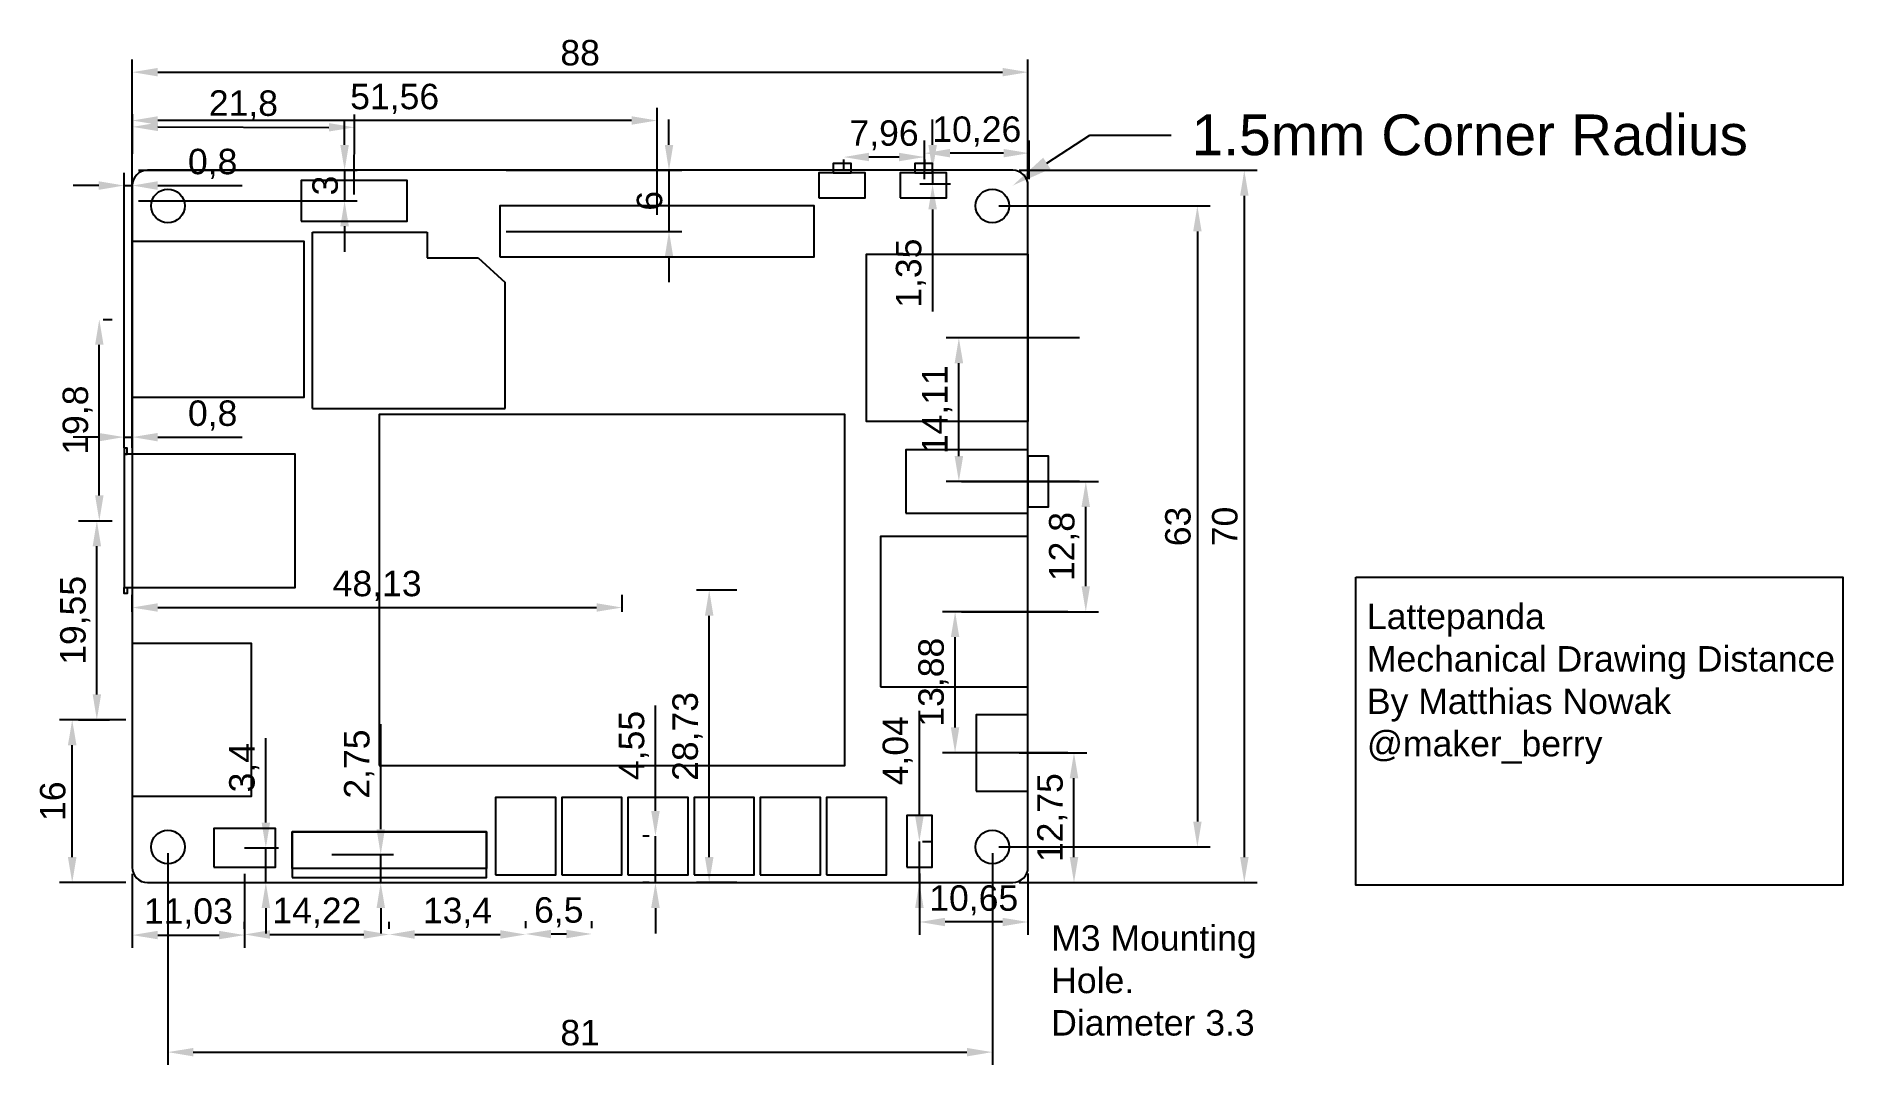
# Model space of a CAD drawing. Header units: millimetres. Extents: x -9 to 168, y -18 to 83.
import ezdxf
from ezdxf import colors
from ezdxf.entities.mleader import LeaderData, LeaderLine
from ezdxf.math import Vec2, Vec3

# ---------------------------------------------------------------- set-up
doc = ezdxf.new("R2010")
doc.units = ezdxf.units.MM
doc.styles.get("Standard").update_dxf_attribs({"font": 'arial.ttf'})
doc.dimstyles.new('ISO-25', dxfattribs={"dimtxt": 2.5, "dimasz": 2.5, "dimexe": 1.25, "dimexo": 0.625, "dimtad": 1, "dimtxsty": 'Standard', "dimcen": 2.5, "dimadec": 0, "dimazin": 0, "dimtfac": 1, "dimtmove": 0, "dimatfit": 3, "dimfxl": 1, "dimarcsym": 0})

# ---------------------------------------------------------------- blocks, each defined once
blk = doc.blocks.new('*D2')
at = {"color": 0, "lineweight": -2, "transparency": 16777216}
for p, q in [((0, 69.12), (0, 80.89)), ((88, 69.12), (88, 80.89)), ((2.5, 79.64), (85.5, 79.64))]:
    blk.add_line(p, q, dxfattribs=at)
at = {"color": 0, "transparency": 16777216}
for points in [[(2.5, 80.06), (2.5, 79.23), (0, 79.64)], [(85.5, 80.06), (85.5, 79.23), (88, 79.64)]]:
    blk.add_solid(points, dxfattribs=at)
at = {"layer": 'Defpoints', "color": 0, "transparency": 16777216}
for p in [(88, 79.64), (0, 68.5), (88, 68.5)]:
    blk.add_point(p, dxfattribs=at)
at = {"color": 0, "transparency": 16777216, "insert": (44, 81.54), "char_height": 2.5, "attachment_point": 5}
blk.add_mtext('88', dxfattribs=at)
blk = doc.blocks.new('*D32')
at = {"color": 0, "lineweight": -2, "transparency": 16777216}
for p, q in [((3.5, 2.88), (3.5, -17.91)), ((84.5, 2.88), (84.5, -17.91)), ((6, -16.66), (82, -16.66))]:
    blk.add_line(p, q, dxfattribs=at)
at = {"color": 0, "transparency": 16777216}
for points in [[(6, -16.25), (6, -17.08), (3.5, -16.66)], [(82, -16.25), (82, -17.08), (84.5, -16.66)]]:
    blk.add_solid(points, dxfattribs=at)
at = {"layer": 'Defpoints', "color": 0, "transparency": 16777216}
for p in [(3.5, 3.5), (84.5, 3.5), (84.5, -16.66)]:
    blk.add_point(p, dxfattribs=at)
at = {"color": 0, "transparency": 16777216, "insert": (44, -14.76), "char_height": 2.5, "attachment_point": 5}
blk.add_mtext('81', dxfattribs=at)
blk = doc.blocks.new('*D33')
at = {"color": 0, "lineweight": -2, "transparency": 16777216}
for p, q in [((87.12, 70), (110.5, 70)), ((109.25, 67.5), (109.25, 2.5)), ((87.12, 0), (110.5, 0))]:
    blk.add_line(p, q, dxfattribs=at)
at = {"color": 0, "transparency": 16777216}
for points in [[(108.84, 67.5), (109.67, 67.5), (109.25, 70)], [(108.84, 2.5), (109.67, 2.5), (109.25, 0)]]:
    blk.add_solid(points, dxfattribs=at)
at = {"layer": 'Defpoints', "color": 0, "transparency": 16777216}
for p in [(86.5, 70), (86.5, 0), (109.25, 0)]:
    blk.add_point(p, dxfattribs=at)
at = {"color": 0, "transparency": 16777216, "insert": (107.35, 35), "char_height": 2.5, "attachment_point": 5, "rotation": 90}
blk.add_mtext('70', dxfattribs=at)
blk = doc.blocks.new('*D34')
at = {"color": 0, "lineweight": -2, "transparency": 16777216}
for p, q in [((85.12, 66.5), (105.89, 66.5)), ((104.64, 64), (104.64, 6)), ((85.12, 3.5), (105.89, 3.5))]:
    blk.add_line(p, q, dxfattribs=at)
at = {"color": 0, "transparency": 16777216}
for points in [[(104.23, 64), (105.06, 64), (104.64, 66.5)], [(104.23, 6), (105.06, 6), (104.64, 3.5)]]:
    blk.add_solid(points, dxfattribs=at)
at = {"layer": 'Defpoints', "color": 0, "transparency": 16777216}
for p in [(84.5, 66.5), (84.5, 3.5), (104.64, 3.5)]:
    blk.add_point(p, dxfattribs=at)
at = {"color": 0, "transparency": 16777216, "insert": (102.74, 35), "char_height": 2.5, "attachment_point": 5, "rotation": 90}
blk.add_mtext('63', dxfattribs=at)
blk = doc.blocks.new('*D35')
at = {"color": 0, "lineweight": -2, "transparency": 16777216}
for p, q in [((0, 0.87), (0, -6.41)), ((11.03, 0.87), (11.03, -6.41)), ((2.5, -5.16), (8.53, -5.16))]:
    blk.add_line(p, q, dxfattribs=at)
at = {"color": 0, "transparency": 16777216}
for points in [[(2.5, -4.74), (2.5, -5.57), (0, -5.16)], [(8.53, -4.74), (8.53, -5.57), (11.03, -5.16)]]:
    blk.add_solid(points, dxfattribs=at)
at = {"layer": 'Defpoints', "color": 0, "transparency": 16777216}
for p in [(0, 1.5), (11.03, 1.5), (11.03, -5.16)]:
    blk.add_point(p, dxfattribs=at)
at = {"color": 0, "transparency": 16777216, "insert": (5.51, -3.03), "char_height": 2.5, "attachment_point": 5}
blk.add_mtext('11,03', dxfattribs=at)
blk = doc.blocks.new('*D36')
at = {"color": 0, "lineweight": -2, "transparency": 16777216}
for p, q in [((11.03, -4.53), (11.03, -3.85)), ((13.53, -5.1), (22.75, -5.1)), ((25.25, -4.53), (25.25, -3.85))]:
    blk.add_line(p, q, dxfattribs=at)
at = {"color": 0, "transparency": 16777216}
for points in [[(13.53, -4.68), (13.53, -5.52), (11.03, -5.1)], [(22.75, -4.68), (22.75, -5.52), (25.25, -5.1)]]:
    blk.add_solid(points, dxfattribs=at)
at = {"layer": 'Defpoints', "color": 0, "transparency": 16777216}
for p in [(11.03, -5.16), (25.25, -5.1), (25.25, -5.16)]:
    blk.add_point(p, dxfattribs=at)
at = {"color": 0, "transparency": 16777216, "insert": (18.14, -2.97), "char_height": 2.5, "attachment_point": 5}
blk.add_mtext('14,22', dxfattribs=at)
blk = doc.blocks.new('*D37')
at = {"color": 0, "lineweight": -2, "transparency": 16777216}
for p, q in [((25.25, -4.48), (25.25, -3.85)), ((27.75, -5.1), (36.15, -5.1)), ((38.65, -4.48), (38.65, -3.85))]:
    blk.add_line(p, q, dxfattribs=at)
at = {"color": 0, "transparency": 16777216}
for points in [[(27.75, -4.68), (27.75, -5.52), (25.25, -5.1)], [(36.15, -4.68), (36.15, -5.52), (38.65, -5.1)]]:
    blk.add_solid(points, dxfattribs=at)
at = {"layer": 'Defpoints', "color": 0, "transparency": 16777216}
for p in [(25.25, -5.1), (38.65, -5.1), (38.65, -5.1)]:
    blk.add_point(p, dxfattribs=at)
at = {"color": 0, "transparency": 16777216, "insert": (31.95, -2.97), "char_height": 2.5, "attachment_point": 5}
blk.add_mtext('13,4', dxfattribs=at)
blk = doc.blocks.new('*D38')
at = {"color": 0, "lineweight": -2, "transparency": 16777216}
for p, q in [((38.65, -4.48), (38.65, -3.8)), ((41.15, -5.05), (42.65, -5.05)), ((45.15, -4.48), (45.15, -3.8))]:
    blk.add_line(p, q, dxfattribs=at)
at = {"color": 0, "transparency": 16777216}
for points in [[(41.15, -4.64), (41.15, -5.47), (38.65, -5.05)], [(42.65, -4.64), (42.65, -5.47), (45.15, -5.05)]]:
    blk.add_solid(points, dxfattribs=at)
at = {"layer": 'Defpoints', "color": 0, "transparency": 16777216}
for p in [(38.65, -5.1), (45.15, -5.05), (45.15, -5.1)]:
    blk.add_point(p, dxfattribs=at)
at = {"color": 0, "transparency": 16777216, "insert": (41.9, -2.92), "char_height": 2.5, "attachment_point": 5}
blk.add_mtext('6,5', dxfattribs=at)
blk = doc.blocks.new('*D39')
at = {"color": 0, "lineweight": -2, "transparency": 16777216}
for p, q in [((77.35, 0.88), (77.35, -5.12)), ((88, 0.88), (88, -5.12)), ((85.5, -3.87), (79.85, -3.87))]:
    blk.add_line(p, q, dxfattribs=at)
at = {"color": 0, "transparency": 16777216}
for points in [[(79.85, -3.46), (79.85, -4.29), (77.35, -3.87)], [(85.5, -3.46), (85.5, -4.29), (88, -3.87)]]:
    blk.add_solid(points, dxfattribs=at)
at = {"layer": 'Defpoints', "color": 0, "transparency": 16777216}
for p in [(77.35, 1.5), (88, 1.5), (77.35, -3.87)]:
    blk.add_point(p, dxfattribs=at)
at = {"color": 0, "transparency": 16777216, "insert": (82.67, -1.75), "char_height": 2.5, "attachment_point": 5}
blk.add_mtext('10,65', dxfattribs=at)
blk = doc.blocks.new('*D40')
at = {"color": 0, "lineweight": -2, "transparency": 16777216}
for p, q in [((-0.62, 16), (-7.15, 16)), ((-5.9, 2.5), (-5.9, 13.5)), ((-0.62, 0), (-7.15, 0))]:
    blk.add_line(p, q, dxfattribs=at)
at = {"color": 0, "transparency": 16777216}
for points in [[(-6.32, 13.5), (-5.48, 13.5), (-5.9, 16)], [(-6.32, 2.5), (-5.48, 2.5), (-5.9, 0)]]:
    blk.add_solid(points, dxfattribs=at)
at = {"layer": 'Defpoints', "color": 0, "transparency": 16777216}
for p in [(-5.9, 16), (0, 16), (0, 0)]:
    blk.add_point(p, dxfattribs=at)
at = {"color": 0, "transparency": 16777216, "insert": (-7.8, 8), "char_height": 2.5, "attachment_point": 5, "rotation": 90}
blk.add_mtext('16', dxfattribs=at)
blk = doc.blocks.new('*D41')
at = {"color": 0, "lineweight": -2, "transparency": 16777216}
for p, q in [((-5.28, 35.55), (-2.23, 35.55)), ((-3.48, 18.5), (-3.48, 33.05)), ((-5.28, 16), (-2.23, 16))]:
    blk.add_line(p, q, dxfattribs=at)
at = {"color": 0, "transparency": 16777216}
for points in [[(-3.89, 33.05), (-3.06, 33.05), (-3.48, 35.55)], [(-3.89, 18.5), (-3.06, 18.5), (-3.48, 16)]]:
    blk.add_solid(points, dxfattribs=at)
at = {"layer": 'Defpoints', "color": 0, "transparency": 16777216}
for p in [(-5.9, 35.55), (-3.48, 35.55), (-5.9, 16)]:
    blk.add_point(p, dxfattribs=at)
at = {"color": 0, "transparency": 16777216, "insert": (-5.6, 25.77), "char_height": 2.5, "attachment_point": 5, "rotation": 90}
blk.add_mtext('19,55', dxfattribs=at)
blk = doc.blocks.new('*D42')
at = {"color": 0, "lineweight": -2, "transparency": 16777216}
for p, q in [((-2.85, 55.35), (-1.99, 55.35)), ((-3.24, 38.05), (-3.24, 52.85)), ((-2.85, 35.55), (-1.99, 35.55))]:
    blk.add_line(p, q, dxfattribs=at)
at = {"color": 0, "transparency": 16777216}
for points in [[(-3.65, 52.85), (-2.82, 52.85), (-3.24, 55.35)], [(-3.65, 38.05), (-2.82, 38.05), (-3.24, 35.55)]]:
    blk.add_solid(points, dxfattribs=at)
at = {"layer": 'Defpoints', "color": 0, "transparency": 16777216}
for p in [(-3.48, 55.35), (-3.24, 55.35), (-3.48, 35.55)]:
    blk.add_point(p, dxfattribs=at)
at = {"color": 0, "transparency": 16777216, "insert": (-5.36, 45.45), "char_height": 2.5, "attachment_point": 5, "rotation": 90}
blk.add_mtext('19,8', dxfattribs=at)
blk = doc.blocks.new('*D43')
at = {"color": 0, "lineweight": -2, "transparency": 16777216}
for p, q in [((20.86, 72.5), (20.86, 75)), ((0.62, 70), (22.11, 70)), ((20.86, 70), (20.86, 67)), ((0.62, 67), (22.11, 67)), ((20.86, 64.5), (20.86, 62))]:
    blk.add_line(p, q, dxfattribs=at)
at = {"color": 0, "transparency": 16777216}
for points in [[(20.44, 72.5), (21.28, 72.5), (20.86, 70)], [(20.44, 64.5), (21.28, 64.5), (20.86, 67)]]:
    blk.add_solid(points, dxfattribs=at)
at = {"layer": 'Defpoints', "color": 0, "transparency": 16777216}
for p in [(0, 70), (0, 67), (20.86, 67)]:
    blk.add_point(p, dxfattribs=at)
at = {"color": 0, "transparency": 16777216, "insert": (18.96, 68.5), "char_height": 2.5, "attachment_point": 5, "rotation": 90}
blk.add_mtext('3', dxfattribs=at)
blk = doc.blocks.new('*D44')
at = {"color": 0, "lineweight": -2, "transparency": 16777216}
for p, q in [((-0.8, 42.73), (-0.8, 69.75)), ((0, 42.73), (0, 69.75)), ((-3.3, 68.5), (-5.8, 68.5)), ((-0.8, 68.5), (0, 68.5)), ((2.5, 68.5), (10.81, 68.5))]:
    blk.add_line(p, q, dxfattribs=at)
at = {"color": 0, "transparency": 16777216}
for points in [[(-3.3, 68.92), (-3.3, 68.08), (-0.8, 68.5)], [(2.5, 68.92), (2.5, 68.08), (0, 68.5)]]:
    blk.add_solid(points, dxfattribs=at)
at = {"layer": 'Defpoints', "color": 0, "transparency": 16777216}
for p in [(0, 68.5), (-0.8, 42.1), (0, 42.1)]:
    blk.add_point(p, dxfattribs=at)
at = {"color": 0, "transparency": 16777216, "insert": (7.9, 70.63), "char_height": 2.5, "attachment_point": 5}
blk.add_mtext('0,8', dxfattribs=at)
blk = doc.blocks.new('*D45')
at = {"color": 0, "lineweight": -2, "transparency": 16777216}
for p, q in [((-0.8, 42.73), (-0.8, 45.03)), ((0, 42.73), (0, 45.03)), ((-3.3, 43.78), (-5.8, 43.78)), ((-0.8, 43.78), (0, 43.78)), ((2.5, 43.78), (10.81, 43.78))]:
    blk.add_line(p, q, dxfattribs=at)
at = {"color": 0, "transparency": 16777216}
for points in [[(-3.3, 44.19), (-3.3, 43.36), (-0.8, 43.78)], [(2.5, 44.19), (2.5, 43.36), (0, 43.78)]]:
    blk.add_solid(points, dxfattribs=at)
at = {"layer": 'Defpoints', "color": 0, "transparency": 16777216}
for p in [(0, 43.78), (-0.8, 42.1), (0, 42.1)]:
    blk.add_point(p, dxfattribs=at)
at = {"color": 0, "transparency": 16777216, "insert": (7.9, 45.9), "char_height": 2.5, "attachment_point": 5}
blk.add_mtext('0,8', dxfattribs=at)
blk = doc.blocks.new('*D46')
at = {"color": 0, "lineweight": -2, "transparency": 16777216}
for p, q in [((52.73, 72.5), (52.73, 75)), ((36.74, 70), (53.98, 70)), ((52.73, 70), (52.73, 64)), ((36.74, 64), (53.98, 64)), ((52.73, 61.5), (52.73, 59))]:
    blk.add_line(p, q, dxfattribs=at)
at = {"color": 0, "transparency": 16777216}
for points in [[(52.32, 72.5), (53.15, 72.5), (52.73, 70)], [(52.32, 61.5), (53.15, 61.5), (52.73, 64)]]:
    blk.add_solid(points, dxfattribs=at)
at = {"layer": 'Defpoints', "color": 0, "transparency": 16777216}
for p in [(36.12, 70), (36.12, 64), (52.73, 64)]:
    blk.add_point(p, dxfattribs=at)
at = {"color": 0, "transparency": 16777216, "insert": (50.83, 67), "char_height": 2.5, "attachment_point": 5, "rotation": 90}
blk.add_mtext('6', dxfattribs=at)
blk = doc.blocks.new('*D47')
at = {"color": 0, "lineweight": -2, "transparency": 16777216}
for p, q in [((0, 67.67), (0.02, 75.52)), ((21.8, 67.63), (21.82, 75.47)), ((2.52, 74.26), (19.32, 74.22))]:
    blk.add_line(p, q, dxfattribs=at)
at = {"color": 0, "transparency": 16777216}
for points in [[(2.52, 74.68), (2.52, 73.85), (0.02, 74.27)], [(19.32, 74.64), (19.32, 73.81), (21.82, 74.22)]]:
    blk.add_solid(points, dxfattribs=at)
at = {"layer": 'Defpoints', "color": 0, "transparency": 16777216}
for p in [(21.82, 74.22), (0, 67.05), (21.8, 67)]:
    blk.add_point(p, dxfattribs=at)
at = {"color": 0, "transparency": 16777216, "insert": (10.92, 76.37), "char_height": 2.5, "attachment_point": 5, "rotation": 359.872}
blk.add_mtext('21,8', dxfattribs=at)
blk = doc.blocks.new('*D48')
at = {"color": 0, "lineweight": -2, "transparency": 16777216}
for p, q in [((0, 65.62), (0, 76.14)), ((49.06, 74.89), (2.5, 74.89)), ((51.56, 65.62), (51.56, 76.14))]:
    blk.add_line(p, q, dxfattribs=at)
at = {"color": 0, "transparency": 16777216}
for points in [[(2.5, 75.31), (2.5, 74.48), (0, 74.89)], [(49.06, 75.31), (49.06, 74.48), (51.56, 74.89)]]:
    blk.add_solid(points, dxfattribs=at)
at = {"layer": 'Defpoints', "color": 0, "transparency": 16777216}
for p in [(0, 74.89), (0, 65), (51.56, 65)]:
    blk.add_point(p, dxfattribs=at)
at = {"color": 0, "transparency": 16777216, "insert": (25.78, 77.02), "char_height": 2.5, "attachment_point": 5}
blk.add_mtext('51,56', dxfattribs=at)
blk = doc.blocks.new('*D49')
at = {"color": 0, "lineweight": -2, "transparency": 16777216}
for p, q in [((13.12, 5.9), (13.12, 14.19)), ((11.03, 3.4), (14.37, 3.4)), ((13.12, 0), (13.12, 3.4)), ((11.03, 0), (14.37, 0)), ((13.12, -2.5), (13.12, -5))]:
    blk.add_line(p, q, dxfattribs=at)
at = {"color": 0, "transparency": 16777216}
for points in [[(12.71, 5.9), (13.54, 5.9), (13.12, 3.4)], [(12.71, -2.5), (13.54, -2.5), (13.12, 0)]]:
    blk.add_solid(points, dxfattribs=at)
at = {"layer": 'Defpoints', "color": 0, "transparency": 16777216}
for p in [(10.4, 3.4), (13.12, 3.4), (10.4, 0)]:
    blk.add_point(p, dxfattribs=at)
at = {"color": 0, "transparency": 16777216, "insert": (11, 11.29), "char_height": 2.5, "attachment_point": 5, "rotation": 90}
blk.add_mtext('3,4', dxfattribs=at)
blk = doc.blocks.new('*D50')
at = {"color": 0, "lineweight": -2, "transparency": 16777216}
for p, q in [((24.41, 5.25), (24.41, 15.56)), ((19.62, 2.75), (25.66, 2.75)), ((24.41, 0), (24.41, 2.75)), ((19.62, 0), (25.66, 0)), ((24.41, -2.5), (24.41, -5))]:
    blk.add_line(p, q, dxfattribs=at)
at = {"color": 0, "transparency": 16777216}
for points in [[(24, 5.25), (24.83, 5.25), (24.41, 2.75)], [(24, -2.5), (24.83, -2.5), (24.41, 0)]]:
    blk.add_solid(points, dxfattribs=at)
at = {"layer": 'Defpoints', "color": 0, "transparency": 16777216}
for p in [(19, 2.75), (24.41, 2.75), (19, 0)]:
    blk.add_point(p, dxfattribs=at)
at = {"color": 0, "transparency": 16777216, "insert": (22.29, 11.65), "char_height": 2.5, "attachment_point": 5, "rotation": 90}
blk.add_mtext('2,75', dxfattribs=at)
blk = doc.blocks.new('*D51')
at = {"color": 0, "lineweight": -2, "transparency": 16777216}
for p, q in [((51.4, 7.05), (51.4, 17.41)), ((50.77, 4.55), (50.15, 4.55)), ((51.4, 0), (51.4, 4.55)), ((50.77, 0), (50.15, 0)), ((51.4, -2.5), (51.4, -5))]:
    blk.add_line(p, q, dxfattribs=at)
at = {"color": 0, "transparency": 16777216}
for points in [[(50.98, 7.05), (51.82, 7.05), (51.4, 4.55)], [(50.98, -2.5), (51.82, -2.5), (51.4, 0)]]:
    blk.add_solid(points, dxfattribs=at)
at = {"layer": 'Defpoints', "color": 0, "transparency": 16777216}
for p in [(51.4, 4.55), (51.4, 4.55), (51.4, 0)]:
    blk.add_point(p, dxfattribs=at)
at = {"color": 0, "transparency": 16777216, "insert": (49.28, 13.48), "char_height": 2.5, "attachment_point": 5, "rotation": 90}
blk.add_mtext('4,55', dxfattribs=at)
blk = doc.blocks.new('*D52')
at = {"color": 0, "lineweight": -2, "transparency": 16777216}
for p, q in [((77.33, 6.54), (77.33, 16.87)), ((77.33, 0), (77.33, 4.04)), ((77.62, 4.04), (78.58, 4.04)), ((77.62, 0), (78.58, 0)), ((77.33, -2.5), (77.33, -5))]:
    blk.add_line(p, q, dxfattribs=at)
at = {"color": 0, "transparency": 16777216}
for points in [[(76.91, 6.54), (77.75, 6.54), (77.33, 4.04)], [(76.91, -2.5), (77.75, -2.5), (77.33, 0)]]:
    blk.add_solid(points, dxfattribs=at)
at = {"layer": 'Defpoints', "color": 0, "transparency": 16777216}
for p in [(77, 4.04), (77.33, 4.04), (77, 0)]:
    blk.add_point(p, dxfattribs=at)
at = {"color": 0, "transparency": 16777216, "insert": (75.2, 12.96), "char_height": 2.5, "attachment_point": 5, "rotation": 90}
blk.add_mtext('4,04', dxfattribs=at)
blk = doc.blocks.new('*D53')
at = {"color": 0, "lineweight": -2, "transparency": 16777216}
for p, q in [((87.12, 12.75), (93.77, 12.75)), ((92.52, 2.5), (92.52, 10.25)), ((87.12, 0), (93.77, 0))]:
    blk.add_line(p, q, dxfattribs=at)
at = {"color": 0, "transparency": 16777216}
for points in [[(92.1, 10.25), (92.94, 10.25), (92.52, 12.75)], [(92.1, 2.5), (92.94, 2.5), (92.52, 0)]]:
    blk.add_solid(points, dxfattribs=at)
at = {"layer": 'Defpoints', "color": 0, "transparency": 16777216}
for p in [(86.5, 12.75), (92.52, 12.75), (86.5, 0)]:
    blk.add_point(p, dxfattribs=at)
at = {"color": 0, "transparency": 16777216, "insert": (90.39, 6.38), "char_height": 2.5, "attachment_point": 5, "rotation": 90}
blk.add_mtext('12,75', dxfattribs=at)
blk = doc.blocks.new('*D54')
at = {"color": 0, "lineweight": -2, "transparency": 16777216}
for p, q in [((91.9, 26.62), (79.59, 26.62)), ((80.84, 15.25), (80.84, 24.12)), ((91.9, 12.75), (79.59, 12.75))]:
    blk.add_line(p, q, dxfattribs=at)
at = {"color": 0, "transparency": 16777216}
for points in [[(80.42, 24.12), (81.25, 24.12), (80.84, 26.62)], [(80.42, 15.25), (81.25, 15.25), (80.84, 12.75)]]:
    blk.add_solid(points, dxfattribs=at)
at = {"layer": 'Defpoints', "color": 0, "transparency": 16777216}
for p in [(80.84, 26.62), (92.52, 26.62), (92.52, 12.75)]:
    blk.add_point(p, dxfattribs=at)
at = {"color": 0, "transparency": 16777216, "insert": (78.71, 19.69), "char_height": 2.5, "attachment_point": 5, "rotation": 90}
blk.add_mtext('13,88', dxfattribs=at)
blk = doc.blocks.new('*D55')
at = {"color": 0, "lineweight": -2, "transparency": 16777216}
for p, q in [((81.46, 39.42), (94.93, 39.42)), ((93.68, 29.12), (93.68, 36.92)), ((81.46, 26.62), (94.93, 26.62))]:
    blk.add_line(p, q, dxfattribs=at)
at = {"color": 0, "transparency": 16777216}
for points in [[(93.26, 36.92), (94.09, 36.92), (93.68, 39.42)], [(93.26, 29.12), (94.09, 29.12), (93.68, 26.62)]]:
    blk.add_solid(points, dxfattribs=at)
at = {"layer": 'Defpoints', "color": 0, "transparency": 16777216}
for p in [(80.84, 39.42), (93.68, 39.42), (80.84, 26.62)]:
    blk.add_point(p, dxfattribs=at)
at = {"color": 0, "transparency": 16777216, "insert": (91.55, 33.02), "char_height": 2.5, "attachment_point": 5, "rotation": 90}
blk.add_mtext('12,8', dxfattribs=at)
blk = doc.blocks.new('*D56')
at = {"color": 0, "lineweight": -2, "transparency": 16777216}
for p, q in [((93.05, 53.53), (79.96, 53.53)), ((81.21, 41.92), (81.21, 51.03)), ((93.05, 39.42), (79.96, 39.42))]:
    blk.add_line(p, q, dxfattribs=at)
at = {"color": 0, "transparency": 16777216}
for points in [[(80.79, 51.03), (81.63, 51.03), (81.21, 53.53)], [(80.79, 41.92), (81.63, 41.92), (81.21, 39.42)]]:
    blk.add_solid(points, dxfattribs=at)
at = {"layer": 'Defpoints', "color": 0, "transparency": 16777216}
for p in [(81.21, 53.53), (93.68, 53.53), (93.68, 39.42)]:
    blk.add_point(p, dxfattribs=at)
at = {"color": 0, "transparency": 16777216, "insert": (79.08, 46.47), "char_height": 2.5, "attachment_point": 5, "rotation": 90}
blk.add_mtext('14,11', dxfattribs=at)
blk = doc.blocks.new('*D57')
at = {"color": 0, "lineweight": -2, "transparency": 16777216}
for p, q in [((77.84, 69.13), (77.84, 72.93)), ((88.1, 69.13), (88.1, 72.93)), ((85.6, 71.68), (80.34, 71.68))]:
    blk.add_line(p, q, dxfattribs=at)
at = {"color": 0, "transparency": 16777216}
for points in [[(80.34, 72.1), (80.34, 71.27), (77.84, 71.68)], [(85.6, 72.1), (85.6, 71.27), (88.1, 71.68)]]:
    blk.add_solid(points, dxfattribs=at)
at = {"layer": 'Defpoints', "color": 0, "transparency": 16777216}
for p in [(77.84, 71.68), (77.84, 68.5), (88.1, 68.5)]:
    blk.add_point(p, dxfattribs=at)
at = {"color": 0, "transparency": 16777216, "insert": (82.97, 73.81), "char_height": 2.5, "attachment_point": 5}
blk.add_mtext('10,26', dxfattribs=at)
blk = doc.blocks.new('*D58')
at = {"color": 0, "lineweight": -2, "transparency": 16777216}
for p, q in [((69.88, 71.06), (69.88, 70.05)), ((75.34, 71.3), (72.38, 71.3)), ((77.84, 71.06), (77.84, 70.05))]:
    blk.add_line(p, q, dxfattribs=at)
at = {"color": 0, "transparency": 16777216}
for points in [[(72.38, 71.72), (72.38, 70.89), (69.88, 71.3)], [(75.34, 71.72), (75.34, 70.89), (77.84, 71.3)]]:
    blk.add_solid(points, dxfattribs=at)
at = {"layer": 'Defpoints', "color": 0, "transparency": 16777216}
for p in [(69.88, 71.68), (69.88, 71.3), (77.84, 71.68)]:
    blk.add_point(p, dxfattribs=at)
at = {"color": 0, "transparency": 16777216, "insert": (73.86, 73.43), "char_height": 2.5, "attachment_point": 5}
blk.add_mtext('7,96', dxfattribs=at)
blk = doc.blocks.new('*D59')
at = {"color": 0, "lineweight": -2, "transparency": 16777216}
for p, q in [((78.63, 72.5), (78.63, 75)), ((80.38, 70), (77.38, 70)), ((78.63, 70), (78.63, 68.65)), ((80.38, 68.65), (77.38, 68.65)), ((78.63, 66.15), (78.63, 56.12))]:
    blk.add_line(p, q, dxfattribs=at)
at = {"color": 0, "transparency": 16777216}
for points in [[(78.21, 72.5), (79.05, 72.5), (78.63, 70)], [(78.21, 66.15), (79.05, 66.15), (78.63, 68.65)]]:
    blk.add_solid(points, dxfattribs=at)
at = {"layer": 'Defpoints', "color": 0, "transparency": 16777216}
for p in [(81, 70), (78.63, 68.65), (81, 68.65)]:
    blk.add_point(p, dxfattribs=at)
at = {"color": 0, "transparency": 16777216, "insert": (76.5, 59.89), "char_height": 2.5, "attachment_point": 5, "rotation": 90}
blk.add_mtext('1,35', dxfattribs=at)
blk = doc.blocks.new('*D60')
at = {"color": 0, "lineweight": -2, "transparency": 16777216}
for p, q in [((0, 26.62), (0, 28.28)), ((2.5, 27.03), (45.62, 27.03)), ((48.12, 26.62), (48.12, 28.28))]:
    blk.add_line(p, q, dxfattribs=at)
at = {"color": 0, "transparency": 16777216}
for points in [[(2.5, 27.45), (2.5, 26.62), (0, 27.03)], [(45.62, 27.45), (45.62, 26.62), (48.12, 27.03)]]:
    blk.add_solid(points, dxfattribs=at)
at = {"layer": 'Defpoints', "color": 0, "transparency": 16777216}
for p in [(48.12, 27.03), (0, 26), (48.12, 26)]:
    blk.add_point(p, dxfattribs=at)
at = {"color": 0, "transparency": 16777216, "insert": (24.06, 29.16), "char_height": 2.5, "attachment_point": 5}
blk.add_mtext('48,13', dxfattribs=at)
blk = doc.blocks.new('*D61')
at = {"color": 0, "lineweight": -2, "transparency": 16777216}
for p, q in [((59.38, 28.73), (55.43, 28.73)), ((56.68, 2.5), (56.68, 26.23)), ((59.38, 0), (55.43, 0))]:
    blk.add_line(p, q, dxfattribs=at)
at = {"color": 0, "transparency": 16777216}
for points in [[(56.26, 26.23), (57.1, 26.23), (56.68, 28.73)], [(56.26, 2.5), (57.1, 2.5), (56.68, 0)]]:
    blk.add_solid(points, dxfattribs=at)
at = {"layer": 'Defpoints', "color": 0, "transparency": 16777216}
for p in [(56.68, 28.73), (60, 28.73), (60, 0)]:
    blk.add_point(p, dxfattribs=at)
at = {"color": 0, "transparency": 16777216, "insert": (54.55, 14.36), "char_height": 2.5, "attachment_point": 5, "rotation": 90}
blk.add_mtext('28,73', dxfattribs=at)

msp = doc.modelspace()

# ---------------------------------------------------------------- linework, layer by layer
for p, q in [((86.5, 70), (1.5, 70)), ((0, 68.5), (0, 1.5)), ((88, 1.5), (88, 68.5)), ((17.72, 46.58), (17.72, 63.93)), ((17.72, 63.93), (28.97, 63.93)), ((28.97, 63.93), (28.97, 61.39)), ((28.97, 61.39), (33.97, 61.39)), ((33.97, 61.39), (36.62, 58.98)), ((36.62, 46.58), (36.62, 58.98)), ((17.72, 46.58), (36.62, 46.58)), ((1.5, 0), (86.5, 0))]:
    msp.add_line(p, q)
for points in [[(67.45, 67.28), (72, 67.28), (72, 69.75), (67.45, 69.75)], [(68.87, 69.75), (70.62, 69.75), (70.62, 70.68), (68.87, 70.68)], [(75.45, 67.28), (80, 67.28), (80, 69.75), (75.45, 69.75)], [(76.87, 69.75), (78.62, 69.75), (78.62, 70.68), (76.87, 70.68)], [(16.6, 65), (27, 65), (27, 69), (16.6, 69)], [(36.12, 61.5), (67, 61.5), (67, 66.5), (36.12, 66.5)], [(0, 47.7), (16.9, 47.7), (16.9, 63), (0, 63)], [(88, 45.3), (72.15, 45.3), (72.15, 61.75), (88, 61.75)], [(24.25, 11.5), (70, 11.5), (70, 46), (24.25, 46)], [(-0.8, 42.1), (-0.5, 42.1), (-0.5, 42.7), (-0.8, 42.7)], [(-0.8, 29), (16, 29), (16, 42.1), (-0.8, 42.1)], [(76, 36.315), (88, 36.315), (88, 42.515), (76, 42.515)], [(88, 36.915), (90, 36.915), (90, 41.915), (88, 41.915)], [(73.5, 19.25), (88, 19.25), (88, 34), (73.5, 34)], [(-0.8, 29), (-0.5, 29), (-0.5, 28.4), (-0.8, 28.4)], [(120.224, 30.029), (168.056, 30.029), (168.056, -0.242), (120.224, -0.242)], [(0, 8.5), (11.7, 8.5), (11.7, 23.5), (0, 23.5)], [(82.9, 9), (88, 9), (88, 16.5), (82.9, 16.5)], [(35.7, 0.75), (41.6, 0.75), (41.6, 8.35), (35.7, 8.35)], [(42.2, 0.75), (48.1, 0.75), (48.1, 8.35), (42.2, 8.35)], [(48.7, 0.75), (54.6, 0.75), (54.6, 8.35), (48.7, 8.35)], [(55.2, 0.75), (61.1, 0.75), (61.1, 8.35), (55.2, 8.35)], [(61.7, 0.75), (67.6, 0.75), (67.6, 8.35), (61.7, 8.35)], [(68.2, 0.75), (74.1, 0.75), (74.1, 8.35), (68.2, 8.35)], [(76.1, 1.5), (78.6, 1.5), (78.6, 6.58), (76.1, 6.58)], [(8, 1.5), (14.06, 1.5), (14.06, 5.3), (8, 5.3)], [(15.7, 0.5), (34.8, 0.5), (34.8, 5), (15.7, 5)], [(15.7, 5), (34.8, 5), (34.8, 1.4), (15.7, 1.4)]]:
    msp.add_lwpolyline(points, close=True)
for centre in [(3.5, 66.5), (84.5, 66.5), (3.5, 3.5), (84.5, 3.5)]:
    msp.add_circle(centre, 1.65)
for centre, start, end in [((1.5, 68.5), 90, 180), ((86.5, 68.5), 0, 90), ((1.5, 1.5), 180, 270), ((86.5, 1.5), 270, 0)]:
    msp.add_arc(centre, 1.5, start, end)

# ---------------------------------------------------------------- texts
at = {"char_height": 2.5, "attachment_point": 1}
for s, width, heights, insert in [('Lattepanda\\PMechanical Drawing Distance\\PBy Matthias Nowak\\P@maker_berry', 47.44869, [20.706], (121.297, 27.407)), ('M3 Mounting Hole.^JDiameter 3.3', 24.61662, [0], (90.282, -4.198))]:
    msp.add_mtext_dynamic_manual_height_columns(s, width=width, gutter_width=12.5, heights=heights, dxfattribs=dict(at, insert=insert))

# ---------------------------------------------------------------- dimensions: what is measured, and where the dimension line sits
for base, p1, p2, picture, middle in [((88, 79.643), (0, 68.5), (88, 68.5), '*D2', (44, 81.544)), ((0, 74.893), (51.56, 65), (0, 65), '*D48', (25.78, 77.02)), ((69.883, 71.303), (77.843, 71.682), (69.883, 71.682), '*D58', (73.863, 73.43)), ((77.842759109, 71.681861888), (88.097759109, 68.503086446), (77.842759109, 68.503086446), '*D57', (82.970259109, 73.809249337)), ((0, 68.5), (-0.8, 42.1), (0, 42.1), '*D44', (7.903, 70.627)), ((0, 43.775), (-0.8, 42.1), (0, 42.1), '*D45', (7.903, 45.903)), ((48.125, 27.033308339), (0, 26), (48.125, 26), '*D60', (24.0625, 29.160695788)), ((84.5, -16.663), (3.5, 3.5), (84.5, 3.5), '*D32', (44, -14.762)), ((11.03, -5.158), (0, 1.5), (11.03, 1.5), '*D35', (5.515, -3.031)), ((77.35, -3.874), (88, 1.5), (77.35, 1.5), '*D39', (82.675, -1.747)), ((25.25, -5.102), (11.03, -5.158), (25.25, -5.158), '*D36', (18.14, -2.974)), ((38.65, -5.101), (25.25, -5.102), (38.65, -5.102), '*D37', (31.95, -2.973)), ((45.15, -5.052), (38.65, -5.101), (45.15, -5.101), '*D38', (41.9, -2.925))]:
    dim = msp.add_linear_dim(base=base, p1=p1, p2=p2, dimstyle='ISO-25')
    dim.commit()
    dim.dimension.update_dxf_attribs({"geometry": picture, "text_midpoint": middle})
dim = msp.add_aligned_dim(p1=(0, 67.049), p2=(21.8, 67.001), distance=7.218, dimstyle='ISO-25')
dim.commit()
dim.dimension.update_dxf_attribs({"geometry": '*D47', "text_midpoint": (10.921, 76.37)})
for base, p1, p2, picture, middle in [((20.859, 67), (0, 70), (0, 67), '*D43', (18.956, 68.5)), ((52.734, 64), (36.12, 70), (36.12, 64), '*D46', (50.832, 67)), ((78.631, 68.65), (81, 70), (81, 68.65), '*D59', (76.504, 59.886)), ((109.254, 0), (86.5, 70), (86.5, 0), '*D33', (107.353, 35)), ((104.645, 3.5), (84.5, 66.5), (84.5, 3.5), '*D34', (102.743, 35)), ((-3.236, 55.35), (-3.477, 35.55), (-3.477, 55.35), '*D42', (-5.364, 45.45)), ((81.210982947, 53.525), (93.677250556, 39.42), (93.677250556, 53.525), '*D56', (79.083595498, 46.4725)), ((93.677250556, 39.42), (80.837577747, 26.625), (80.837577747, 39.42), '*D55', (91.549863107, 33.0225)), ((-3.477, 35.55), (-5.901, 16), (-5.901, 35.55), '*D41', (-5.605, 25.775)), ((56.680795414, 28.725), (60, 0), (60, 28.725), '*D61', (54.553407965, 14.3625)), ((80.837577747, 26.625), (92.520038996, 12.75), (92.520038996, 26.625), '*D54', (78.710190298, 19.6875)), ((-5.901, 16), (0, 0), (0, 16), '*D40', (-7.803, 8)), ((51.4, 4.55), (51.4, 0), (51.4, 4.55), '*D51', (49.278, 13.482)), ((77.329, 4.04), (77, 0), (77, 4.04), '*D52', (75.201, 12.957)), ((24.413, 2.75), (19, 0), (19, 2.75), '*D50', (22.285, 11.653)), ((13.124, 3.4), (10.4, 0), (10.4, 3.4), '*D49', (10.997, 11.295)), ((92.52, 12.75), (86.5, 0), (86.5, 12.75), '*D53', (90.393, 6.375))]:
    dim = msp.add_linear_dim(base=base, p1=p1, p2=p2, angle=90, dimstyle='ISO-25')
    dim.commit()
    dim.dimension.update_dxf_attribs({"geometry": picture, "text_midpoint": middle})

# ---------------------------------------------------------------- leaders
ml = msp.add_multileader_mtext('Standard')
ml.set_content('1.5mm Corner Radius', color=256)
ml.set_leader_properties()
ml.build(insert=Vec2(0, 0))
ctx = ml.context
ctx.base_point, ctx.plane_origin = Vec3(102.078, 73.449), Vec3(86.5, 68.5)
notes = []
notes.append((ctx, [(0, (1, 1, 0), (94.078, 73.449), (1, 0), 8, [(0, [(86.5, 68.5)], 0, [])])]))
ctx.mtext.insert, ctx.mtext.flow_direction = Vec3(104.078, 75.483), 5
for ctx, leaders in notes:
    for number, flags, end, landing, length, lines in leaders:
        leader = LeaderData()
        leader.index, (leader.has_last_leader_line, leader.has_dogleg_vector, leader.attachment_direction) = number, flags
        leader.last_leader_point, leader.dogleg_vector, leader.dogleg_length = Vec3(end), Vec3(landing), length
        for number, points, colour, breaks in lines:
            line = LeaderLine()
            line.index, line.vertices, line.color, line.breaks = number, Vec3.list(points), colors.encode_raw_color(colour), breaks
            leader.lines.append(line)
        ctx.leaders.append(leader)

doc.saveas('drawing.dxf')
